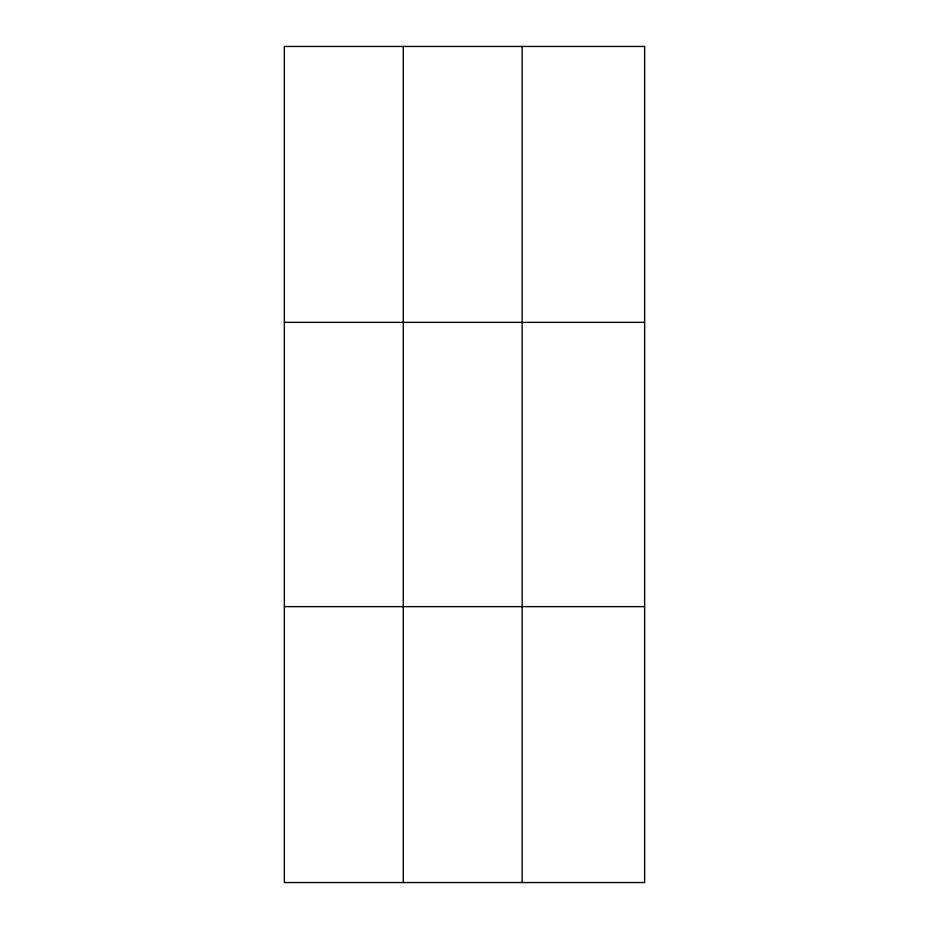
<?xml version="1.0" encoding="UTF-8"?>
<svg xmlns="http://www.w3.org/2000/svg" width="929" height="929" viewBox="0 0 929 929"><rect width="100%" height="100%" fill="white"/><g stroke="black" fill="none" stroke-linecap="round" stroke-linejoin="round"><path stroke-width="1.39" d="M403.256 882.55L403.256 46.45M522.144 882.55L522.144 46.45M284.355 322.363L644.645 322.363M284.355 606.637L644.645 606.637M644.645 46.45L644.645 882.55L284.355 882.55L284.355 46.45L644.645 46.45"/></g></svg>
